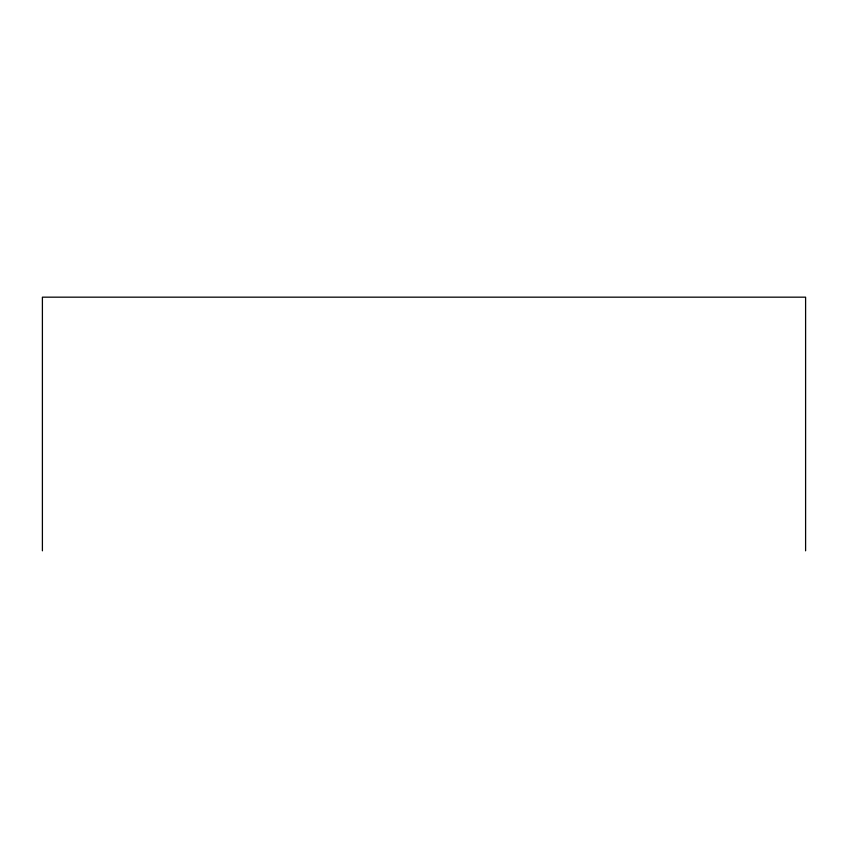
<?xml version="1.0" encoding="UTF-8"?>
<svg xmlns="http://www.w3.org/2000/svg" width="848" height="848" viewBox="0 0 848 848"><rect width="100%" height="100%" fill="white"/><g stroke="black" fill="none" stroke-linecap="round" stroke-linejoin="round"><path stroke-width="1.27" d="M805.6 550.829L805.6 297.171L42.4 297.171L42.4 550.829"/></g></svg>
